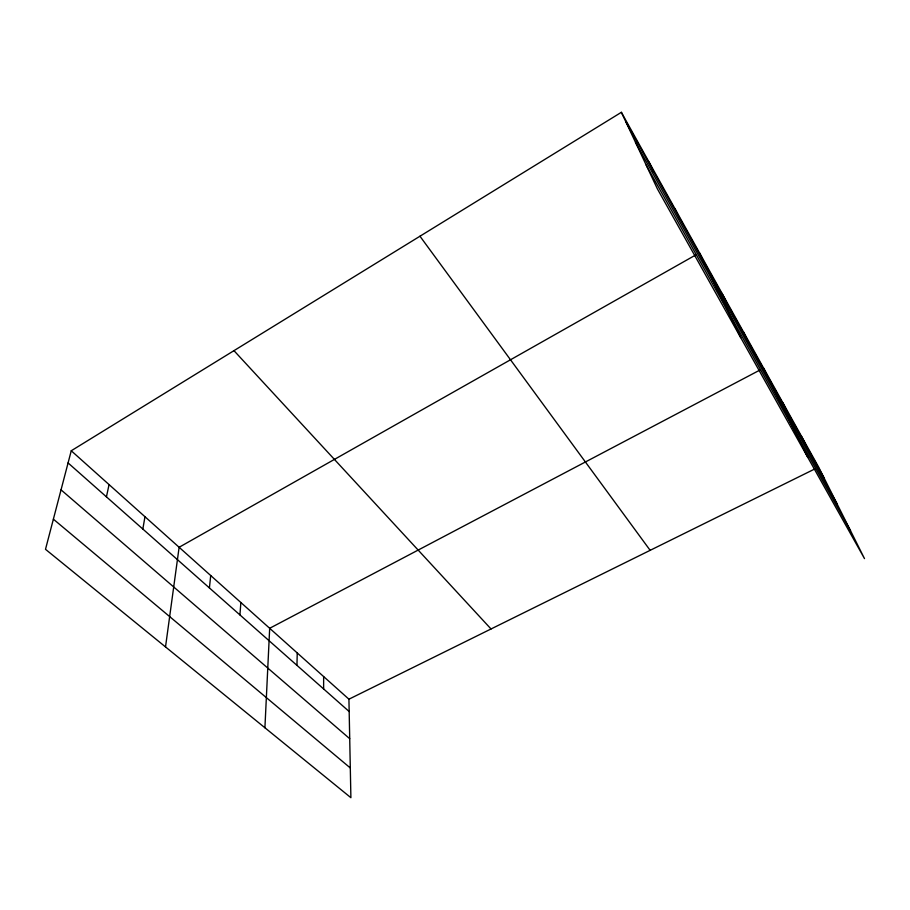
<?xml version="1.0" encoding="UTF-8"?>
<svg xmlns="http://www.w3.org/2000/svg" width="910" height="910" viewBox="0 0 910 910"><rect width="100%" height="100%" fill="white"/><g stroke="black" fill="none" stroke-linecap="round" stroke-linejoin="round"><path stroke-width="1.36" d="M323.63 688.95L323.641 676.562M296.956 665.358L297.24 652.948M264.912 727.761L269.678 628.287L759.861 370.086M239.933 614.921L240.866 602.511M209.414 587.94L210.71 575.529M165.518 646.919L179.122 547.274L695.832 254.914M142.836 529.04L144.974 516.721M106.436 496.849L109.063 484.586M71.253 450.768L45.5 549.31L350.896 797.695L348.928 699.198L71.253 450.768L621.371 112.305L818.625 467.069L864.5 558.615L657.384 188.859L621.371 112.305M348.928 699.198L814.894 468.912M53.383 519.166L350.304 767.96M61.038 489.842L349.724 738.704M68.079 462.928L349.178 711.552M233.972 350.657L491.025 628.969M419.965 236.225L650.149 550.334M635.498 142.335L836.904 503.548M646.236 165.154L850.543 530.769M625.75 121.599L824.323 478.444M801.164 435.685L806.806 446.958M782.85 402.732L788.401 413.902M763.604 368.118L807.796 457.377M743.356 331.695L748.691 342.547M722.017 293.316L727.226 303.963M699.506 252.832L740.706 337.599M674.981 208.72L679.838 218.81M648.989 161.957L653.619 171.683"/></g></svg>
